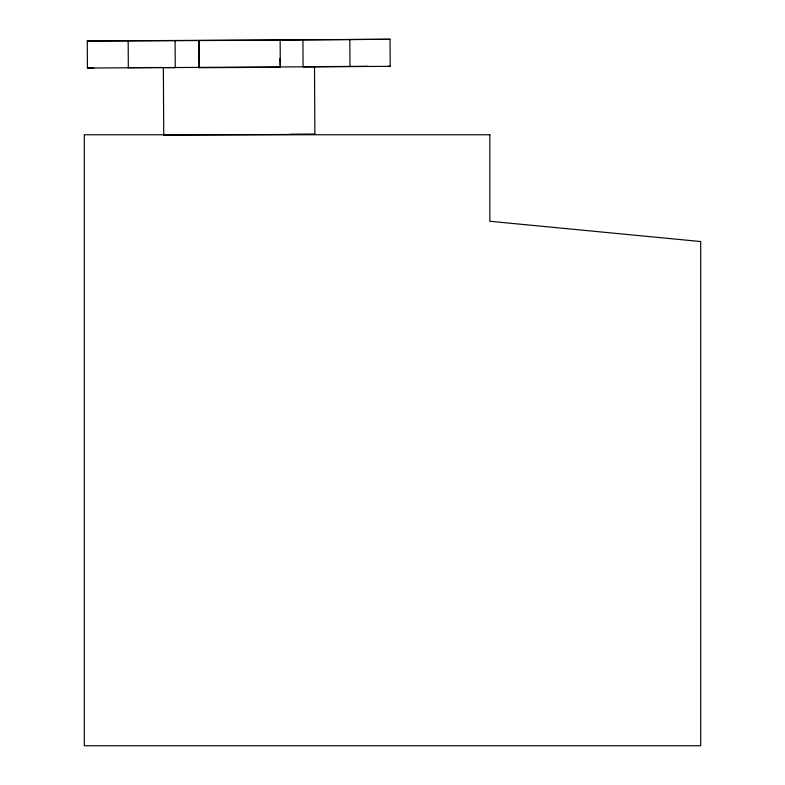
<?xml version="1.0" encoding="UTF-8"?>
<svg xmlns="http://www.w3.org/2000/svg" width="785" height="785" viewBox="0 0 785 785"><rect width="100%" height="100%" fill="white"/><g stroke="black" fill="none" stroke-linecap="round" stroke-linejoin="round"><path stroke-width="1.18" d="M163.368 67.569L163.731 135.157M313.814 66.715L314.51 66.745L314.873 134.323L163.515 135.177M314.51 66.745L87.42 68.02L87.272 40.987L390.047 39.279L390.204 66.313L303.069 66.921L302.922 39.888L390.047 39.279M198.654 40.545L199.204 67.716L280.304 67.255L280.147 40.221L87.272 40.987M87.42 68.02L93.847 67.912M302.922 39.888L280.147 40.221M128.838 67.667L163.722 67.471M314.422 66.617L367.969 66.332M290.224 134.304L314.873 134.323M388.546 66.293L390.204 66.313M163.123 67.588L175.241 67.638L175.084 40.604M280.304 67.255L279.852 58.669M349.845 39.623L349.992 66.656M199.047 40.683L199.204 67.716M128.171 40.869L128.318 67.903M489.83 134.755L84.299 134.755L84.299 745.75L700.701 745.75L700.701 241.544L489.83 221.272L489.83 134.755"/></g></svg>
